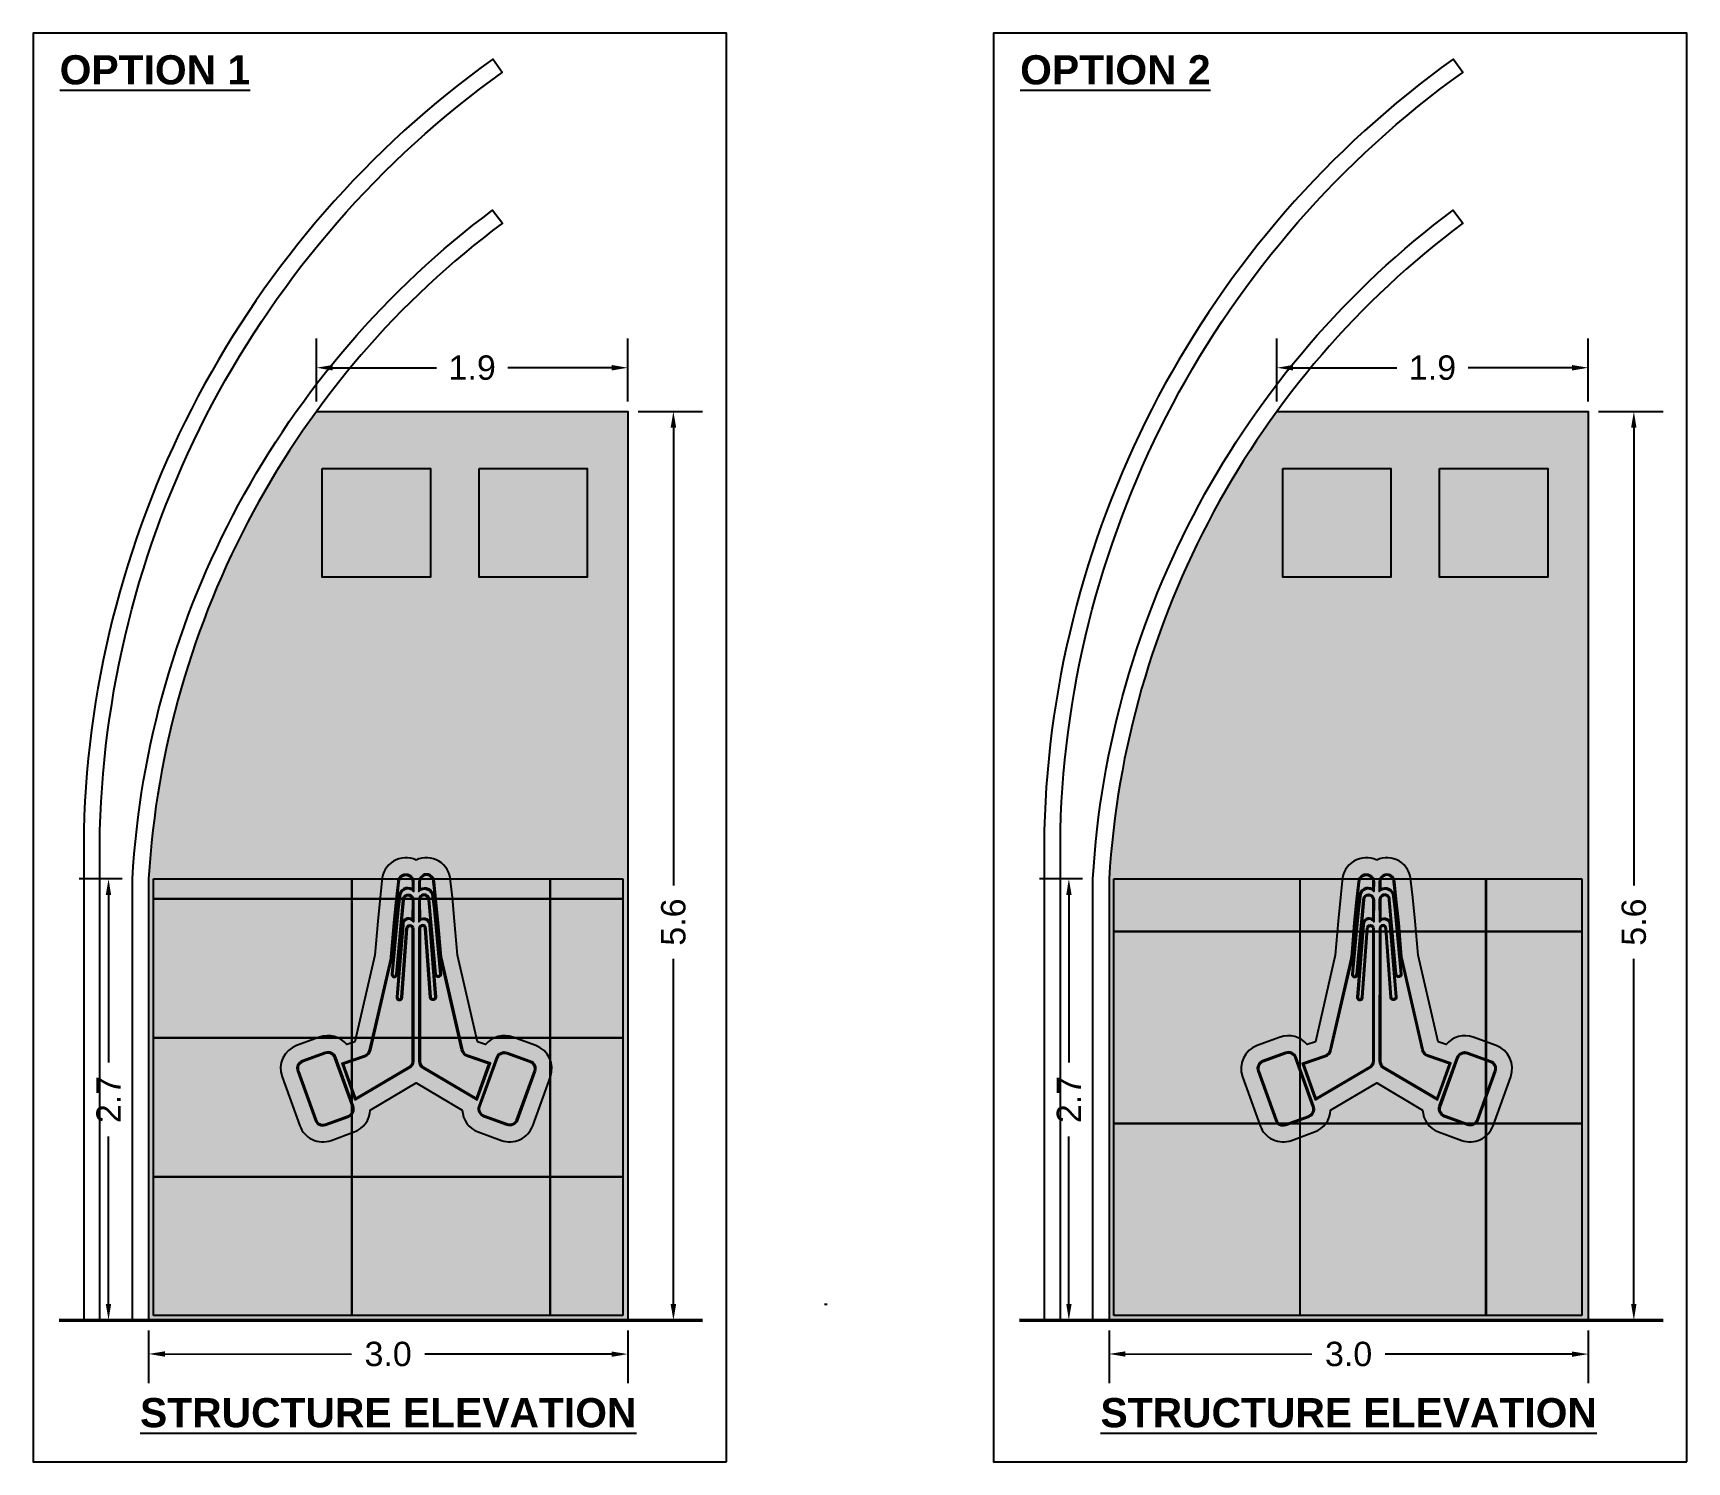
# Model space of a CAD drawing. Header units: metres. Extents: x 6 to 601, y -20 to 118.
# Drawn here: x 38.02 to 48.22, y 84.99 to 93.8 of the extents above; entities that cross this region are included whole.
import ezdxf

# ---------------------------------------------------------------- set-up
doc = ezdxf.new("R2010")
doc.units = ezdxf.units.M
doc.header["$MEASUREMENT"] = 0
doc.header["$XCLIPFRAME"] = 2
doc.layers.add('picture layer', color=7, linetype='Continuous', true_color=0xffffff)
doc.layers.add('ProfileEdges', color=7, linetype='Continuous')
doc.styles.add('AR', font='arial.ttf')
doc.styles.get("Standard").update_dxf_attribs({"font": 'arial.ttf'})
doc.dimstyles.get("Standard").update_dxf_attribs({"dimtxt": 0.18, "dimasz": 0.18, "dimexe": 0.18, "dimexo": 0.0625, "dimgap": 0.09, "dimtad": 0, "dimdec": 4, "dimzin": 0, "dimdsep": 46, "dimtxsty": 'Standard', "dimcen": 0.09, "dimadec": 0, "dimazin": 0, "dimtfac": 1, "dimtdec": 4, "dimtofl": 0, "dimtmove": 0, "dimatfit": 3, "dimfxl": 1, "dimtolj": 1, "dimtzin": 0, "dimarcsym": 0})
picture_1 = doc.add_image_def('image10.jpg', size_in_pixel=(376, 280))
picture_2 = doc.add_image_def('image11.jpg', size_in_pixel=(260, 280))

# ---------------------------------------------------------------- blocks, each defined once
blk = doc.blocks.new('*D601')
at = {"color": 0, "lineweight": -2, "transparency": 16777216}
for p, q in [((41.753, 91.466), (42.151, 91.466)), ((41.971, 91.366), (41.971, 88.545)), ((41.971, 85.965), (41.971, 88.092)), ((41.753, 85.865), (42.151, 85.865))]:
    blk.add_line(p, q, dxfattribs=at)
at = {"color": 0, "transparency": 16777216}
for points in [[(41.954, 91.366), (41.988, 91.366), (41.971, 91.466)], [(41.954, 85.965), (41.988, 85.965), (41.971, 85.865)]]:
    blk.add_solid(points, dxfattribs=at)
at = {"layer": 'Defpoints', "color": 0, "transparency": 16777216}
for p in [(41.69, 91.466), (41.69, 85.865), (41.971, 85.865)]:
    blk.add_point(p, dxfattribs=at)
at = {"color": 0, "transparency": 16777216, "insert": (41.971, 88.319), "char_height": 0.15, "attachment_point": 5, "rotation": 90}
blk.add_mtext('\\A1;5.6', dxfattribs=at)
blk = doc.blocks.new('*D602')
at = {"color": 0, "lineweight": -2, "transparency": 16777216}
for p, q in [((38.737, 85.803), (38.737, 85.478)), ((41.69, 85.802), (41.69, 85.477)), ((38.837, 85.658), (39.987, 85.657)), ((41.59, 85.657), (40.44, 85.657))]:
    blk.add_line(p, q, dxfattribs=at)
at = {"color": 0, "transparency": 16777216}
for points in [[(38.837, 85.674), (38.837, 85.641), (38.737, 85.658)], [(41.59, 85.673), (41.59, 85.64), (41.69, 85.657)]]:
    blk.add_solid(points, dxfattribs=at)
at = {"layer": 'Defpoints', "color": 0, "transparency": 16777216}
for p in [(38.737, 85.866), (41.69, 85.865), (41.69, 85.657)]:
    blk.add_point(p, dxfattribs=at)
at = {"color": 0, "transparency": 16777216, "insert": (40.213, 85.657), "char_height": 0.15, "attachment_point": 5, "rotation": 359.9843}
blk.add_mtext('\\A1;3.0', dxfattribs=at)
blk = doc.blocks.new('*D603')
at = {"color": 0, "lineweight": -2, "transparency": 16777216}
for p, q in [((39.771, 91.528), (39.771, 91.915)), ((41.69, 91.528), (41.69, 91.915)), ((39.871, 91.735), (40.511, 91.735)), ((41.59, 91.735), (40.95, 91.735))]:
    blk.add_line(p, q, dxfattribs=at)
at = {"color": 0, "transparency": 16777216}
for points in [[(39.871, 91.752), (39.871, 91.718), (39.771, 91.735)], [(41.59, 91.752), (41.59, 91.718), (41.69, 91.735)]]:
    blk.add_solid(points, dxfattribs=at)
at = {"layer": 'Defpoints', "color": 0, "transparency": 16777216}
for p in [(41.69, 91.735), (39.771, 91.466), (41.69, 91.466)]:
    blk.add_point(p, dxfattribs=at)
at = {"color": 0, "transparency": 16777216, "insert": (40.731, 91.735), "char_height": 0.15, "attachment_point": 5}
blk.add_mtext('\\A1;1.9', dxfattribs=at)
blk = doc.blocks.new('*D604')
at = {"color": 0, "lineweight": -2, "transparency": 16777216}
for p, q in [((38.575, 88.586), (38.31, 88.586)), ((38.49, 88.486), (38.49, 87.453)), ((38.49, 85.966), (38.49, 86.998)), ((38.575, 85.866), (38.31, 85.866))]:
    blk.add_line(p, q, dxfattribs=at)
at = {"color": 0, "transparency": 16777216}
for points in [[(38.473, 88.486), (38.506, 88.486), (38.49, 88.586)], [(38.473, 85.966), (38.506, 85.966), (38.49, 85.866)]]:
    blk.add_solid(points, dxfattribs=at)
at = {"layer": 'Defpoints', "color": 0, "transparency": 16777216}
for p in [(38.637, 88.586), (38.49, 85.866), (38.637, 85.866)]:
    blk.add_point(p, dxfattribs=at)
at = {"color": 0, "transparency": 16777216, "insert": (38.49, 87.226), "char_height": 0.15, "attachment_point": 5, "rotation": 90}
blk.add_mtext('\\A1;2.7', dxfattribs=at)
blk = doc.blocks.new('logo')
at = {"true_color": 0xffffff, "transparency": 33554661}
h = blk.add_hatch(color=7, dxfattribs=at)
h.dxf.hatch_style = 1
h.paths.add_polyline_path([(118.233, 83.06), (117.566, 83.06), (117.566, 82.39), (118.233, 82.39)])
blk.add_lwpolyline([(117.566, 83.06), (118.233, 83.06), (118.233, 82.39), (117.566, 82.39)], close=True)
blk = doc.blocks.new('*D606')
at = {"color": 0, "lineweight": -2, "transparency": 16777216}
for p, q in [((47.671, 91.466), (48.07, 91.466)), ((47.89, 91.366), (47.89, 88.545)), ((47.89, 85.965), (47.89, 88.092)), ((47.671, 85.865), (48.07, 85.865))]:
    blk.add_line(p, q, dxfattribs=at)
at = {"color": 0, "transparency": 16777216}
for points in [[(47.873, 91.366), (47.906, 91.366), (47.89, 91.466)], [(47.873, 85.965), (47.906, 85.965), (47.89, 85.865)]]:
    blk.add_solid(points, dxfattribs=at)
at = {"layer": 'Defpoints', "color": 0, "transparency": 16777216}
for p in [(47.609, 91.466), (47.609, 85.865), (47.89, 85.865)]:
    blk.add_point(p, dxfattribs=at)
at = {"color": 0, "transparency": 16777216, "insert": (47.89, 88.319), "char_height": 0.15, "attachment_point": 5, "rotation": 90}
blk.add_mtext('\\A1;5.6', dxfattribs=at)
blk = doc.blocks.new('*D607')
at = {"color": 0, "lineweight": -2, "transparency": 16777216}
for p, q in [((44.656, 85.803), (44.656, 85.478)), ((47.609, 85.802), (47.609, 85.477)), ((44.756, 85.658), (45.906, 85.657)), ((47.509, 85.657), (46.358, 85.657))]:
    blk.add_line(p, q, dxfattribs=at)
at = {"color": 0, "transparency": 16777216}
for points in [[(44.756, 85.674), (44.756, 85.641), (44.656, 85.658)], [(47.509, 85.673), (47.509, 85.64), (47.609, 85.657)]]:
    blk.add_solid(points, dxfattribs=at)
at = {"layer": 'Defpoints', "color": 0, "transparency": 16777216}
for p in [(44.656, 85.866), (47.609, 85.865), (47.609, 85.657)]:
    blk.add_point(p, dxfattribs=at)
at = {"color": 0, "transparency": 16777216, "insert": (46.132, 85.657), "char_height": 0.15, "attachment_point": 5, "rotation": 359.9843}
blk.add_mtext('\\A1;3.0', dxfattribs=at)
blk = doc.blocks.new('*D608')
at = {"color": 0, "lineweight": -2, "transparency": 16777216}
for p, q in [((45.69, 91.528), (45.69, 91.915)), ((47.609, 91.528), (47.609, 91.915)), ((45.79, 91.735), (46.43, 91.735)), ((47.509, 91.735), (46.869, 91.735))]:
    blk.add_line(p, q, dxfattribs=at)
at = {"color": 0, "transparency": 16777216}
for points in [[(45.79, 91.752), (45.79, 91.718), (45.69, 91.735)], [(47.509, 91.752), (47.509, 91.718), (47.609, 91.735)]]:
    blk.add_solid(points, dxfattribs=at)
at = {"layer": 'Defpoints', "color": 0, "transparency": 16777216}
for p in [(47.609, 91.735), (45.69, 91.466), (47.609, 91.466)]:
    blk.add_point(p, dxfattribs=at)
at = {"color": 0, "transparency": 16777216, "insert": (46.649, 91.735), "char_height": 0.15, "attachment_point": 5}
blk.add_mtext('\\A1;1.9', dxfattribs=at)
blk = doc.blocks.new('*D609')
at = {"color": 0, "lineweight": -2, "transparency": 16777216}
for p, q in [((44.493, 88.586), (44.228, 88.586)), ((44.408, 88.486), (44.408, 87.453)), ((44.408, 85.966), (44.408, 86.998)), ((44.493, 85.866), (44.228, 85.866))]:
    blk.add_line(p, q, dxfattribs=at)
at = {"color": 0, "transparency": 16777216}
for points in [[(44.392, 88.486), (44.425, 88.486), (44.408, 88.586)], [(44.392, 85.966), (44.425, 85.966), (44.408, 85.866)]]:
    blk.add_solid(points, dxfattribs=at)
at = {"layer": 'Defpoints', "color": 0, "transparency": 16777216}
for p in [(44.556, 88.586), (44.408, 85.866), (44.556, 85.866)]:
    blk.add_point(p, dxfattribs=at)
at = {"color": 0, "transparency": 16777216, "insert": (44.408, 87.226), "char_height": 0.15, "attachment_point": 5, "rotation": 90}
blk.add_mtext('\\A1;2.7', dxfattribs=at)

msp = doc.modelspace()

# ---------------------------------------------------------------- hatches: boundary and pattern name
at = {"lineweight": 0, "true_color": 0xcd6928, "transparency": 33554534}
h = msp.add_hatch(color=32, dxfattribs=at)
h.dxf.hatch_style = 1
h.paths.add_polyline_path([(41.69, 91.466), (39.771, 91.466, 0.143152), (38.737, 88.587), (38.737, 85.866), (41.69, 85.865)])
h = msp.add_hatch(color=32, dxfattribs=at)
h.dxf.hatch_style = 1
h.paths.add_polyline_path([(47.609, 91.466), (45.69, 91.466, 0.143152), (44.656, 88.587), (44.656, 85.866), (47.609, 85.865)])
at = {"layer": 'picture layer', "true_color": 0xffffff, "transparency": 33554687}
h = msp.add_hatch(color=7, dxfattribs=at)
h.dxf.hatch_style = 1
h.paths.add_polyline_path([(41.123, 87.558), (40.981, 87.61, 0.316611), (40.814, 87.565), (40.764, 87.582), (40.641, 88.116), (40.623, 88.324), (40.609, 88.471), (40.598, 88.574, 0.537345), (40.386, 88.701, 0.537345), (40.175, 88.574), (40.163, 88.471), (40.149, 88.324), (40.131, 88.116), (40.008, 87.582), (39.958, 87.565, 0.316611), (39.791, 87.61), (39.649, 87.558, 0.412914), (39.559, 87.366), (39.669, 87.064, 0.414926), (39.861, 86.974), (40.004, 87.026, 0.304725), (40.102, 87.161), (40.386, 87.328), (40.67, 87.161, 0.304725), (40.768, 87.026), (40.911, 86.974, 0.414926), (41.104, 87.064), (41.213, 87.366, 0.412914)])
h = msp.add_hatch(color=7, dxfattribs=at)
h.dxf.hatch_style = 1
h.paths.add_polyline_path([(47.042, 87.558), (46.899, 87.61, 0.316611), (46.733, 87.565), (46.683, 87.582), (46.56, 88.116), (46.542, 88.324), (46.528, 88.471), (46.516, 88.574, 0.537345), (46.305, 88.701, 0.537345), (46.093, 88.574), (46.082, 88.471), (46.067, 88.324), (46.05, 88.116), (45.927, 87.582), (45.877, 87.565, 0.316611), (45.71, 87.61), (45.568, 87.558, 0.412914), (45.478, 87.366), (45.587, 87.064, 0.414926), (45.78, 86.974), (45.922, 87.026, 0.304725), (46.021, 87.161), (46.305, 87.328), (46.588, 87.161, 0.304725), (46.687, 87.026), (46.83, 86.974, 0.414926), (47.022, 87.064), (47.131, 87.366, 0.412914)])
h = msp.add_hatch(color=7, dxfattribs=at)
h.dxf.hatch_style = 1
h.paths.add_polyline_path([(40.37, 88.457), (40.369, 88.32, 1.340844), (40.325, 88.274), (40.325, 88.28, -0.999764), (40.369, 88.28), (40.369, 87.463, -0.265769), (40.345, 87.42), (40.01, 87.223), (39.929, 87.45), (40.067, 87.496, 0.26009), (40.099, 87.532), (40.229, 88.097, 0.035319), (40.23, 88.104), (40.248, 88.315), (40.263, 88.46), (40.274, 88.567, -1.002438), (40.37, 88.567), (40.37, 88.508, 0.686871), (40.287, 88.476), (40.304, 88.461, -0.942929)])
h.paths.add_polyline_path([(39.89, 87.486, 0.415093), (39.826, 87.516), (39.683, 87.464, 0.412914), (39.654, 87.4), (39.763, 87.098, 0.414926), (39.827, 87.068), (39.97, 87.12, 0.413923), (39.999, 87.184)])
h = msp.add_hatch(color=7, dxfattribs=at)
h.dxf.hatch_style = 1
h.paths.add_polyline_path([(40.403, 88.28, -0.999764), (40.447, 88.28), (40.478, 87.856, 1), (40.501, 87.856), (40.465, 88.303, 0.772031), (40.403, 88.32), (40.402, 88.457, -1), (40.468, 88.457), (40.51, 87.999), (40.51, 87.998, 1.012801), (40.532, 87.998), (40.495, 88.394), (40.485, 88.476, 0.686871), (40.402, 88.508), (40.402, 88.567, -1.002438), (40.498, 88.567), (40.509, 88.46), (40.524, 88.315), (40.542, 88.104, 0.035319), (40.543, 88.097), (40.673, 87.532, 0.26009), (40.705, 87.496), (40.843, 87.45), (40.762, 87.223), (40.427, 87.42, -0.265769), (40.403, 87.463)])
h.paths.add_polyline_path([(40.882, 87.486, -0.415093), (40.946, 87.516), (41.089, 87.464, -0.412914), (41.119, 87.4), (41.01, 87.098, -0.414926), (40.945, 87.068), (40.803, 87.12, -0.413923), (40.773, 87.184)])
h = msp.add_hatch(color=7, dxfattribs=at)
h.dxf.hatch_style = 1
h.paths.add_polyline_path([(46.289, 88.457), (46.288, 88.32, 1.340844), (46.244, 88.274), (46.244, 88.28, -0.999764), (46.288, 88.28), (46.288, 87.463, -0.265769), (46.263, 87.42), (45.929, 87.223), (45.848, 87.45), (45.985, 87.496, 0.26009), (46.018, 87.532), (46.148, 88.097, 0.035319), (46.149, 88.104), (46.167, 88.315), (46.181, 88.46), (46.193, 88.567, -1.002438), (46.289, 88.567), (46.288, 88.508, 0.686871), (46.205, 88.476), (46.223, 88.461, -0.942929)])
h.paths.add_polyline_path([(45.809, 87.486, 0.415093), (45.744, 87.516), (45.602, 87.464, 0.412914), (45.572, 87.4), (45.681, 87.098, 0.414926), (45.745, 87.068), (45.888, 87.12, 0.413923), (45.918, 87.184)])
h = msp.add_hatch(color=7, dxfattribs=at)
h.dxf.hatch_style = 1
h.paths.add_polyline_path([(46.322, 88.28, -0.999764), (46.366, 88.28), (46.397, 87.856, 1), (46.42, 87.856), (46.384, 88.303, 0.772031), (46.322, 88.32), (46.321, 88.457, -1), (46.387, 88.457), (46.428, 87.999), (46.428, 87.998, 1.012801), (46.451, 87.998), (46.414, 88.394), (46.404, 88.476, 0.686871), (46.321, 88.508), (46.321, 88.567, -1.002438), (46.416, 88.567), (46.428, 88.46), (46.443, 88.315), (46.46, 88.104, 0.035319), (46.462, 88.097), (46.592, 87.532, 0.26009), (46.624, 87.496), (46.762, 87.45), (46.68, 87.223), (46.346, 87.42, -0.265769), (46.321, 87.463)])
h.paths.add_polyline_path([(46.801, 87.486, -0.415093), (46.865, 87.516), (47.007, 87.464, -0.412914), (47.037, 87.4), (46.928, 87.098, -0.414926), (46.864, 87.068), (46.721, 87.12, -0.413923), (46.691, 87.184)])

# ---------------------------------------------------------------- linework, layer by layer
msp.add_line((42.903, 85.964), (42.918, 85.964))
at = {"color": 7, "true_color": 0xffffff}
msp.add_line((42.903, 85.964), (42.918, 85.964), dxfattribs=at)
at = {"lineweight": 50}
for p, q in [((38.185, 85.866), (42.151, 85.865)), ((44.104, 85.866), (48.07, 85.865))]:
    msp.add_line(p, q, dxfattribs=at)
for points in [[(38.437, 86.465), (38.437, 88.886, -0.234388), (40.916, 93.555), (40.858, 93.637, 0.234515), (38.337, 88.886), (38.337, 86.465)], [(44.356, 86.465), (44.356, 88.886, -0.234388), (46.835, 93.555), (46.777, 93.637, 0.234515), (44.256, 88.886), (44.256, 86.465)], [(38.737, 88.587), (38.737, 85.866), (38.637, 85.866), (38.637, 86.465), (38.637, 88.586, -0.221146), (40.857, 92.706), (40.917, 92.626, 0.220805), (38.737, 88.586)], [(44.656, 88.587), (44.656, 85.866), (44.556, 85.866), (44.556, 86.465), (44.556, 88.586, -0.221146), (46.776, 92.706), (46.836, 92.626, 0.220805), (44.656, 88.586)]]:
    msp.add_lwpolyline(points, format="xyb")
for points in [[(40.37, 88.456), (40.369, 88.32, 0.772031), (40.307, 88.303), (40.271, 87.856, 1), (40.294, 87.856), (40.325, 88.28, -1), (40.369, 88.28), (40.369, 87.463, -0.265769), (40.345, 87.42), (40.01, 87.223), (39.929, 87.45), (40.067, 87.496, 0.26009), (40.099, 87.532), (40.229, 88.097, 0.035319), (40.23, 88.104), (40.248, 88.315), (40.263, 88.46), (40.274, 88.567), (40.274, 88.567, -1.002494), (40.37, 88.567), (40.37, 88.567), (40.37, 88.508, 0.686871), (40.287, 88.476), (40.277, 88.394), (40.24, 87.998, 1.012801), (40.262, 87.998), (40.262, 87.999), (40.304, 88.457, -1.006462)], [(40.363, 88.456), (40.362, 88.337, 0.594202), (40.3, 88.304), (40.264, 87.856, 1.000749), (40.301, 87.856), (40.332, 88.279, -1.007797), (40.362, 88.28), (40.362, 87.463, -0.265769), (40.341, 87.426), (40.014, 87.233), (39.938, 87.445), (40.069, 87.49, 0.26009), (40.106, 87.531), (40.236, 88.096, 0.035319), (40.237, 88.104), (40.255, 88.314), (40.27, 88.46), (40.281, 88.567, -1.007076), (40.363, 88.567), (40.363, 88.523, 0.582792), (40.28, 88.477), (40.27, 88.395), (40.233, 87.998, 1.011339), (40.269, 87.997), (40.269, 87.998), (40.311, 88.457, -1.01256)], [(40.402, 88.456), (40.403, 88.32, -0.772031), (40.465, 88.303), (40.501, 87.856, -1), (40.478, 87.856), (40.447, 88.28, 1), (40.403, 88.28), (40.403, 87.463, 0.265769), (40.427, 87.42), (40.762, 87.223), (40.843, 87.45), (40.705, 87.496, -0.26009), (40.673, 87.532), (40.543, 88.097, -0.035319), (40.542, 88.104), (40.524, 88.315), (40.509, 88.46), (40.498, 88.567), (40.498, 88.567, 1.002494), (40.402, 88.567), (40.402, 88.567), (40.402, 88.508, -0.686871), (40.485, 88.476), (40.495, 88.394), (40.532, 87.998, -1.012801), (40.51, 87.998), (40.51, 87.999), (40.468, 88.457, 1.006462)], [(40.409, 88.456), (40.41, 88.337, -0.594202), (40.472, 88.304), (40.508, 87.856, -1.000749), (40.471, 87.856), (40.44, 88.279, 1.007797), (40.41, 88.28), (40.41, 87.463, 0.265769), (40.431, 87.426), (40.758, 87.233), (40.834, 87.445), (40.703, 87.49, -0.26009), (40.666, 87.531), (40.536, 88.096, -0.035319), (40.535, 88.104), (40.517, 88.314), (40.502, 88.46), (40.491, 88.567, 1.007076), (40.409, 88.567), (40.409, 88.523, -0.582792), (40.492, 88.477), (40.502, 88.395), (40.539, 87.998, -1.011339), (40.503, 87.997), (40.503, 87.998), (40.461, 88.457, 1.01256)], [(46.289, 88.456), (46.288, 88.32, 0.772031), (46.226, 88.303), (46.19, 87.856, 1), (46.213, 87.856), (46.244, 88.28, -1), (46.288, 88.28), (46.288, 87.463, -0.265769), (46.263, 87.42), (45.929, 87.223), (45.848, 87.45), (45.985, 87.496, 0.26009), (46.018, 87.532), (46.148, 88.097, 0.035319), (46.149, 88.104), (46.167, 88.315), (46.181, 88.46), (46.193, 88.567), (46.193, 88.567, -1.002494), (46.289, 88.567), (46.289, 88.567), (46.288, 88.508, 0.686871), (46.205, 88.476), (46.196, 88.394), (46.159, 87.998, 1.012801), (46.181, 87.998), (46.181, 87.999), (46.222, 88.457, -1.006462)], [(46.282, 88.456), (46.281, 88.337, 0.594202), (46.219, 88.304), (46.183, 87.856, 1.000749), (46.22, 87.856), (46.251, 88.279, -1.007797), (46.281, 88.28), (46.281, 87.463, -0.265769), (46.26, 87.426), (45.933, 87.233), (45.857, 87.445), (45.988, 87.49, 0.26009), (46.025, 87.531), (46.155, 88.096, 0.035319), (46.156, 88.104), (46.174, 88.314), (46.188, 88.46), (46.2, 88.567, -1.007076), (46.282, 88.567), (46.281, 88.523, 0.582792), (46.198, 88.477), (46.189, 88.395), (46.152, 87.998, 1.011339), (46.188, 87.997), (46.188, 87.998), (46.229, 88.457, -1.01256)], [(46.321, 88.456), (46.322, 88.32, -0.772031), (46.384, 88.303), (46.42, 87.856, -1), (46.397, 87.856), (46.366, 88.28, 1), (46.322, 88.28), (46.321, 87.463, 0.265769), (46.346, 87.42), (46.68, 87.223), (46.762, 87.45), (46.624, 87.496, -0.26009), (46.592, 87.532), (46.462, 88.097, -0.035319), (46.46, 88.104), (46.443, 88.315), (46.428, 88.46), (46.416, 88.567), (46.416, 88.567, 1.002494), (46.321, 88.567), (46.321, 88.567), (46.321, 88.508, -0.686871), (46.404, 88.476), (46.414, 88.394), (46.451, 87.998, -1.012801), (46.428, 87.998), (46.428, 87.999), (46.387, 88.457, 1.006462)], [(46.328, 88.456), (46.329, 88.337, -0.594202), (46.391, 88.304), (46.427, 87.856, -1.000749), (46.39, 87.856), (46.359, 88.279, 1.007797), (46.329, 88.28), (46.328, 87.463, 0.265769), (46.35, 87.426), (46.677, 87.233), (46.753, 87.445), (46.622, 87.49, -0.26009), (46.585, 87.531), (46.455, 88.096, -0.035319), (46.453, 88.104), (46.436, 88.314), (46.421, 88.46), (46.409, 88.567, 1.007076), (46.328, 88.567), (46.328, 88.523, -0.582792), (46.411, 88.477), (46.421, 88.395), (46.458, 87.998, -1.011339), (46.421, 87.997), (46.421, 87.998), (46.38, 88.457, 1.01256)], [(39.654, 87.4), (39.763, 87.098, 0.414926), (39.827, 87.068), (39.97, 87.12, 0.413923), (39.999, 87.184), (39.89, 87.486, 0.415093), (39.826, 87.516), (39.683, 87.464, 0.412914)], [(39.66, 87.402), (39.769, 87.1, 0.414926), (39.824, 87.074), (39.967, 87.126, 0.413923), (39.993, 87.181), (39.883, 87.484, 0.415093), (39.828, 87.509), (39.686, 87.457, 0.412914)], [(41.119, 87.4), (41.01, 87.098, -0.414926), (40.945, 87.068), (40.803, 87.12, -0.413923), (40.773, 87.184), (40.882, 87.486, -0.415093), (40.946, 87.516), (41.089, 87.464, -0.412914)], [(41.112, 87.402), (41.003, 87.1, -0.414926), (40.948, 87.074), (40.805, 87.126, -0.413923), (40.779, 87.181), (40.889, 87.484, -0.415093), (40.944, 87.509), (41.086, 87.457, -0.412914)], [(45.572, 87.4), (45.681, 87.098, 0.414926), (45.745, 87.068), (45.888, 87.12, 0.413923), (45.918, 87.184), (45.809, 87.486, 0.415093), (45.744, 87.516), (45.602, 87.464, 0.412914)], [(45.579, 87.402), (45.688, 87.1, 0.414926), (45.743, 87.074), (45.886, 87.126, 0.413923), (45.912, 87.181), (45.802, 87.484, 0.415093), (45.747, 87.509), (45.605, 87.457, 0.412914)], [(47.037, 87.4), (46.928, 87.098, -0.414926), (46.864, 87.068), (46.721, 87.12, -0.413923), (46.691, 87.184), (46.801, 87.486, -0.415093), (46.865, 87.516), (47.007, 87.464, -0.412914)], [(47.031, 87.402), (46.922, 87.1, -0.414926), (46.866, 87.074), (46.724, 87.126, -0.413923), (46.698, 87.181), (46.807, 87.484, -0.415093), (46.863, 87.509), (47.005, 87.457, -0.412914)]]:
    msp.add_lwpolyline(points, format="xyb", close=True)
for points in [[(38.337, 86.465), (38.337, 85.866), (38.437, 85.866), (38.437, 86.465)], [(44.256, 86.465), (44.256, 85.866), (44.356, 85.866), (44.356, 86.465)]]:
    msp.add_lwpolyline(points)
at = {"layer": 'Defpoints'}
for points in [[(42.298, 84.993), (42.298, 93.797), (38.025, 93.797), (38.025, 84.993)], [(48.217, 84.993), (48.217, 93.797), (43.944, 93.797), (43.944, 84.993)]]:
    msp.add_lwpolyline(points, close=True, dxfattribs=at)
at = {"layer": 'picture layer'}
for points in [[(40.386, 88.701, 0.537345), (40.175, 88.574), (40.163, 88.471), (40.149, 88.324), (40.131, 88.116), (40.008, 87.582), (39.958, 87.565, 0.316611), (39.791, 87.61), (39.649, 87.558, 0.412914), (39.559, 87.366), (39.669, 87.064, 0.414926), (39.861, 86.974), (40.004, 87.026, 0.304725), (40.102, 87.161), (40.386, 87.328), (40.67, 87.161, 0.304725), (40.768, 87.026), (40.911, 86.974, 0.414926), (41.104, 87.064), (41.213, 87.366, 0.412914), (41.123, 87.558), (40.981, 87.61, 0.316611), (40.814, 87.565), (40.764, 87.582), (40.641, 88.116), (40.623, 88.324), (40.609, 88.471), (40.598, 88.574, 0.537345)], [(46.305, 88.701, 0.537345), (46.093, 88.574), (46.082, 88.471), (46.067, 88.324), (46.05, 88.116), (45.927, 87.582), (45.877, 87.565, 0.316611), (45.71, 87.61), (45.568, 87.558, 0.412914), (45.478, 87.366), (45.587, 87.064, 0.414926), (45.78, 86.974), (45.922, 87.026, 0.304725), (46.021, 87.161), (46.305, 87.328), (46.588, 87.161, 0.304725), (46.687, 87.026), (46.83, 86.974, 0.414926), (47.022, 87.064), (47.131, 87.366, 0.412914), (47.042, 87.558), (46.899, 87.61, 0.316611), (46.733, 87.565), (46.683, 87.582), (46.56, 88.116), (46.542, 88.324), (46.528, 88.471), (46.516, 88.574, 0.537345)]]:
    msp.add_lwpolyline(points, format="xyb", close=True, dxfattribs=at)
at = {"layer": 'ProfileEdges', "color": 32, "true_color": 0xcd6928}
for points in [[(39.771, 91.466), (41.69, 91.466), (41.69, 85.865)], [(45.69, 91.466), (47.609, 91.466), (47.609, 85.865)]]:
    msp.add_lwpolyline(points, dxfattribs=at)

# ---------------------------------------------------------------- block references
for p in [(-77.759, 8.055), (-76.793, 8.055), (-71.84, 8.055), (-70.874, 8.055)]:
    msp.add_blockref('logo', p)

# ---------------------------------------------------------------- texts
at = {"layer": 'ProfileEdges', "char_height": 0.18, "attachment_point": 1, "style": 'AR'}
for s, insert in [('{\\fArial|b1|i0|c0|p34;\\LOPTION 1}', (38.189, 93.661)), ('{\\fArial|b1|i0|c0|p34;\\LOPTION 2}', (44.108, 93.661)), ('{\\fArial|b1|i0|c0|p34;\\LSTRUCTURE ELEVATION}', (38.684, 85.386)), ('{\\fArial|b1|i0|c0|p34;\\LSTRUCTURE ELEVATION}', (44.603, 85.386))]:
    msp.add_mtext_dynamic_manual_height_columns(s, width=8.96778, gutter_width=1, heights=[0], dxfattribs=dict(at, insert=insert))

# ---------------------------------------------------------------- dimensions: what is measured, and where the dimension line sits
at = {"color": 251, "true_color": 0x636466}
for p1, p2, distance, picture, middle in [((39.771, 91.466), (41.69, 91.466), 0.269, '*D603', (40.731, 91.735)), ((45.69, 91.466), (47.609, 91.466), 0.269, '*D608', (46.649, 91.735)), ((38.637, 88.586), (38.637, 85.866), -0.147, '*D604', (38.49, 87.226)), ((44.556, 88.586), (44.556, 85.866), -0.147, '*D609', (44.408, 87.226)), ((38.737, 85.866), (41.69, 85.865), -0.208, '*D602', (40.213, 85.657)), ((44.656, 85.866), (47.609, 85.865), -0.208, '*D607', (46.132, 85.657))]:
    dim = msp.add_aligned_dim(p1=p1, p2=p2, distance=distance, dimstyle='Standard', override={"dimtxt": 0.15, "dimasz": 0.1, "dimdec": 1, "dimtdec": 1}, dxfattribs=at)
    dim.commit()
    dim.dimension.update_dxf_attribs({"geometry": picture, "text_midpoint": middle})
for base, p1, p2, picture, middle in [((41.971, 85.865), (41.69, 91.466), (41.69, 85.865), '*D601', (41.971, 88.319)), ((47.89, 85.865), (47.609, 91.466), (47.609, 85.865), '*D606', (47.89, 88.319))]:
    dim = msp.add_linear_dim(base=base, p1=p1, p2=p2, angle=270, dimstyle='Standard', override={"dimtxt": 0.15, "dimasz": 0.1, "dimdec": 1, "dimtdec": 1}, dxfattribs=at)
    dim.commit()
    dim.dimension.update_dxf_attribs({"geometry": picture, "text_midpoint": middle, "dimtype": 161})

# ---------------------------------------------------------------- pictures from other files: only their frames are drawn
at = {"layer": 'picture layer'}
image = msp.add_image(picture_1, insert=(38.767, 88.408), size_in_units=(1.222, 0.91), dxfattribs=at)
image.set_boundary_path([(-0.5, 224.94), (375.5, 262.8)])
image = msp.add_image(picture_1, insert=(39.989, 88.408), size_in_units=(1.222, 0.91), dxfattribs=at)
image.set_boundary_path([(-0.5, 224.94), (375.5, 262.8)])
image = msp.add_image(picture_1, insert=(41.212, 88.408), size_in_units=(1.222, 0.91), dxfattribs=at)
image.set_boundary_path([(-0.5, 224.94), (137.35, 262.8)])
image = msp.add_image(picture_2, insert=(44.658, 88.168), size_in_units=(1.186, 1.277), dxfattribs=at)
image.set_boundary_path([(5.53, 187.96), (256.85, 258.95)])
image = msp.add_image(picture_2, insert=(45.805, 88.168), size_in_units=(1.186, 1.277), dxfattribs=at)
image.set_boundary_path([(5.53, 187.96), (256.85, 258.95)])
image = msp.add_image(picture_2, insert=(46.951, 88.168), size_in_units=(1.186, 1.277), dxfattribs=at)
image.set_boundary_path([(5.53, 187.96), (135.13, 258.95)])
image = msp.add_image(picture_1, insert=(38.767, 87.552), size_in_units=(1.222, 0.91), dxfattribs=at)
image.set_boundary_path([(-0.5, -0.5), (375.5, 262.8)])
image = msp.add_image(picture_1, insert=(39.989, 87.552), size_in_units=(1.222, 0.91), dxfattribs=at)
image.set_boundary_path([(-0.5, -0.5), (375.5, 262.8)])
image = msp.add_image(picture_1, insert=(41.212, 87.552), size_in_units=(1.222, 0.91), dxfattribs=at)
image.set_boundary_path([(-0.5, -0.5), (137.35, 262.8)])
image = msp.add_image(picture_2, insert=(44.658, 86.985), size_in_units=(1.186, 1.277), dxfattribs=at)
image.set_boundary_path([(5.53, -0.5), (256.85, 258.95)])
image = msp.add_image(picture_2, insert=(45.805, 86.985), size_in_units=(1.186, 1.277), dxfattribs=at)
image.set_boundary_path([(5.53, -0.5), (256.85, 258.95)])
image = msp.add_image(picture_2, insert=(46.951, 86.985), size_in_units=(1.186, 1.277), dxfattribs=at)
image.set_boundary_path([(5.53, -0.5), (135.13, 258.95)])
image = msp.add_image(picture_1, insert=(38.767, 86.696), size_in_units=(1.222, 0.91), dxfattribs=at)
image.set_boundary_path([(-0.5, -0.5), (375.5, 262.8)])
image = msp.add_image(picture_1, insert=(39.989, 86.696), size_in_units=(1.222, 0.91), dxfattribs=at)
image.set_boundary_path([(-0.5, -0.5), (375.5, 262.8)])
image = msp.add_image(picture_1, insert=(41.212, 86.696), size_in_units=(1.222, 0.91), dxfattribs=at)
image.set_boundary_path([(-0.5, -0.5), (137.35, 262.8)])
image = msp.add_image(picture_2, insert=(44.658, 85.801), size_in_units=(1.186, 1.277), dxfattribs=at)
image.set_boundary_path([(5.53, -0.5), (256.85, 258.95)])
image = msp.add_image(picture_2, insert=(45.805, 85.801), size_in_units=(1.186, 1.277), dxfattribs=at)
image.set_boundary_path([(5.53, -0.5), (256.85, 258.95)])
image = msp.add_image(picture_2, insert=(46.951, 85.801), size_in_units=(1.186, 1.277), dxfattribs=at)
image.set_boundary_path([(5.53, -0.5), (135.13, 258.95)])
image = msp.add_image(picture_1, insert=(38.767, 85.84), size_in_units=(1.222, 0.91), dxfattribs=at)
image.set_boundary_path([(-0.5, -0.5), (375.5, 262.8)])
image = msp.add_image(picture_1, insert=(39.989, 85.84), size_in_units=(1.222, 0.91), dxfattribs=at)
image.set_boundary_path([(-0.5, -0.5), (375.5, 262.8)])
image = msp.add_image(picture_1, insert=(41.212, 85.84), size_in_units=(1.222, 0.91), dxfattribs=at)
image.set_boundary_path([(-0.5, -0.5), (137.35, 262.8)])

doc.saveas('drawing.dxf')
